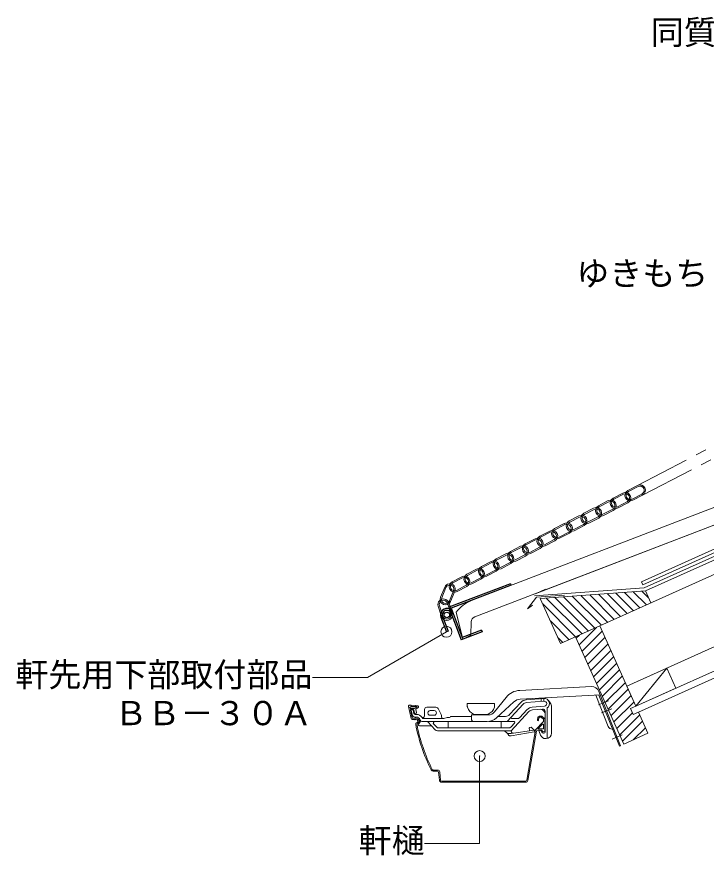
# Model space of a CAD drawing. Units: millimetres on the paper, with parts at other scales. Extents: x -322 to 210, y -148 to 176.
# Drawn here: x 28.1 to 90.8, y -28.4 to 47.8 of the extents above; entities that cross this region are included whole.
import ezdxf
from ezdxf.enums import TextEntityAlignment as Align

# ---------------------------------------------------------------- set-up
doc = ezdxf.new("R2010")
doc.units = ezdxf.units.MM
doc.header["$PDMODE"] = 32
doc.header["$PDSIZE"] = 1
doc.linetypes.add('CHAIN1', pattern=[8, 5, -1, 1, -1])
for name, color, linetype, lineweight in [('0-0', 7, 'Continuous', 18), ('0-2', 5, 'Continuous', 9), ('0-4', 5, 'Continuous', 9), ('0-7', 5, 'Continuous', 9), ('0-9', 2, 'Continuous', 25)]:
    doc.layers.add(name, color=color, linetype=linetype, lineweight=lineweight)
doc.styles.add('ＭＳ ゴシック', font='')
doc.styles.get('ＭＳ ゴシック').set_extended_font_data('MS Gothic')

msp = doc.modelspace()

# ---------------------------------------------------------------- linework, layer by layer
at = {"layer": '0-0'}
for p, q in [((73.855, -13.466), (80.371, -13.125)), ((83.028, -18.49), (81.058, -13.564)), ((71.553, -15.429), (72.617, -14.101)), ((73.905, -14.265), (81.186, -13.883)), ((74.447, -14.325), (76.041, -14.2)), ((74.447, -14.576), (76.061, -14.449)), ((75.792, -14.219), (75.792, -14.47)), ((76.041, -14.2), (76.041, -14.45)), ((80.764, -13.905), (81.896, -16.736)), ((81.004, -14.776), (81.933, -14.404)), ((82.917, -18.534), (81.059, -13.89)), ((63.832, -14.808), (63.971, -14.808)), ((63.867, -15.024), (63.876, -15.064)), ((63.916, -14.963), (64.493, -14.963)), ((63.925, -15.103), (64.274, -15.103)), ((63.971, -14.858), (63.971, -14.808)), ((63.971, -14.858), (64.317, -14.858)), ((63.972, -15.208), (64.177, -15.208)), ((64.016, -15.213), (64.114, -15.213)), ((64.299, -15.096), (64.498, -14.982)), ((64.327, -14.838), (64.317, -14.858)), ((64.327, -14.838), (64.337, -14.858)), ((64.337, -14.858), (64.417, -14.858)), ((64.403, -15.198), (64.468, -15.479)), ((64.427, -14.838), (64.417, -14.858)), ((64.427, -14.838), (64.437, -14.858)), ((64.427, -15.144), (64.591, -15.049)), ((64.437, -14.858), (64.517, -14.858)), ((64.527, -14.838), (64.517, -14.858)), ((64.527, -14.838), (64.537, -14.858)), ((65.203, -15.202), (65.203, -15.791)), ((65.4, -15.002), (66.212, -15.002)), ((66.482, -15.171), (66.723, -15.67)), ((69.076, -14.704), (69.087, -14.92)), ((69.125, -14.651), (71.52, -14.651)), ((71.559, -14.92), (71.57, -14.704)), ((71.746, -15.962), (73.331, -14.506)), ((72.713, -16.282), (74.152, -14.72)), ((72.936, -15.671), (73.955, -14.565)), ((73.848, -15.935), (74.503, -15.224)), ((74.996, -14.984), (76.096, -14.898)), ((75.016, -15.234), (75.938, -15.161)), ((76.353, -15.061), (76.353, -17.836)), ((76.753, -15.087), (76.753, -17.346)), ((81.301, -15.519), (82.23, -15.147)), ((63.924, -15.269), (64.084, -15.964)), ((64.058, -15.661), (63.968, -15.275)), ((64.133, -16.003), (64.448, -16.003)), ((64.162, -15.252), (64.235, -15.566)), ((64.226, -15.247), (64.289, -15.521)), ((64.453, -15.643), (64.333, -15.643)), ((64.349, -15.558), (64.431, -15.539)), ((64.35, -15.893), (64.453, -15.893)), ((66.07, -15.302), (65.718, -15.302)), ((66.07, -15.732), (65.729, -15.732)), ((66.753, -15.882), (66.753, -15.801)), ((66.947, -16.026), (67.253, -15.932)), ((67.453, -15.932), (67.253, -15.932)), ((69.472, -15.832), (67.553, -15.832)), ((69.472, -15.691), (71.007, -15.691)), ((69.472, -15.691), (69.472, -16.141)), ((69.779, -15.651), (69.863, -15.651)), ((69.863, -15.657), (70.783, -15.657)), ((69.923, -15.691), (69.863, -15.657)), ((70.783, -15.657), (70.723, -15.691)), ((70.782, -15.651), (70.869, -15.651)), ((72.568, -15.832), (71.888, -15.832)), ((73.086, -17.132), (74.687, -15.393)), ((75.459, -16.159), (75.506, -15.891)), ((75.562, -16.177), (75.602, -15.954)), ((75.605, -15.808), (75.829, -15.808)), ((75.651, -15.913), (75.807, -15.913)), ((75.842, -15.928), (76.001, -16.087)), ((75.901, -15.838), (76.091, -16.028)), ((75.953, -15.265), (76.066, -15.377)), ((76.153, -15.36), (76.153, -17.246)), ((64.086, -16.108), (64.15, -16.108)), ((64.15, -16.108), (64.16, -16.128)), ((64.17, -16.108), (64.16, -16.128)), ((64.17, -16.108), (64.25, -16.108)), ((64.25, -16.108), (64.26, -16.128)), ((64.27, -16.108), (64.26, -16.128)), ((64.27, -16.108), (64.35, -16.108)), ((64.35, -16.108), (64.36, -16.128)), ((64.37, -16.108), (64.36, -16.128)), ((64.37, -16.108), (64.448, -16.108)), ((64.445, -16.433), (64.523, -16.388)), ((64.562, -16.487), (64.575, -16.479)), ((64.75, -16.682), (65.83, -16.682)), ((64.941, -16.282), (69.57, -16.282)), ((66.903, -16.032), (65.14, -16.032)), ((65.498, -16.329), (66.165, -17.038)), ((66.035, -16.535), (66.273, -16.788)), ((67.353, -16.282), (67.353, -16.882)), ((69.622, -16.291), (70.901, -16.291)), ((71.053, -16.282), (73.301, -16.282)), ((72.179, -16.282), (72.179, -16.882)), ((73.065, -16.785), (73.374, -16.45)), ((73.171, -16.032), (73.627, -16.032)), ((75.342, -16.978), (75.957, -16.363)), ((75.499, -16.217), (75.504, -16.218)), ((75.513, -16.956), (75.931, -16.538)), ((76.016, -16.122), (76.016, -16.221)), ((76.016, -16.573), (76.016, -16.926)), ((76.121, -16.1), (76.121, -17.137)), ((66.383, -17.132), (73.086, -17.132)), ((66.491, -16.882), (72.845, -16.882)), ((72.849, -17.382), (73.086, -17.382)), ((75.156, -17.085), (73.084, -17.382)), ((73.086, -17.582), (75.18, -17.234)), ((74.494, -21.63), (75.3, -17.058)), ((74.598, -21.644), (75.389, -17.161)), ((74.751, -17.092), (74.723, -16.894)), ((74.889, -16.82), (74.765, -16.838)), ((74.932, -16.834), (75.198, -17.099)), ((75.221, -17.176), (75.21, -17.11)), ((75.487, -17.078), (75.78, -17.078)), ((75.52, -16.973), (75.969, -16.973)), ((75.741, -17.535), (75.611, -17.216)), ((75.79, -17.128), (75.874, -17.271)), ((75.85, -17.107), (75.95, -17.207)), ((76.003, -17.346), (76.053, -17.346)), ((82.248, -17.886), (83.177, -17.515)), ((72.915, -17.582), (73.086, -17.582)), ((76.204, -17.846), (76.253, -17.846)), ((82.935, -18.527), (83.028, -18.49)), ((65.991, -20.808), (66.379, -20.808)), ((65.994, -20.703), (66.383, -20.703)), ((66.478, -20.899), (66.551, -21.629)), ((66.582, -20.884), (66.656, -21.623)), ((66.75, -21.809), (74.401, -21.809)), ((66.756, -21.713), (74.396, -21.713)), ((66.969, -21.809), (74.169, -21.809)), ((67.069, -21.709), (74.069, -21.709))]:
    msp.add_line(p, q, dxfattribs=at)
for centre, radius, start, end in [((73.944, -15.164), 1.7, 93.00002, 141.31186), ((80.408, -13.824), 0.7, 21.8, 93.00002), ((73.954, -15.183), 0.92, 93.00002, 132.57457), ((74.506, -15.073), 0.75, 94.51386, 137.35319), ((76.078, -14.673), 0.475, 305.38025, 94.51404), ((76.078, -14.673), 0.225, 274.51407, 94.51404), ((75.753, -15.087), 1, 0, 47.65696), ((63.832, -14.908), 0.1, 89.99998, 190.81805), ((78.468, -12.112), 15, 190.81807, 195.15842), ((63.916, -15.013), 0.05, 89.99998, 193), ((63.925, -15.053), 0.05, 193.00001, 270.00003), ((63.972, -15.258), 0.05, 89.99998, 193), ((64.016, -15.263), 0.05, 89.99998, 193.0919), ((64.114, -15.263), 0.05, 13.09189, 89.99998), ((64.177, -15.258), 0.05, 13, 89.99998), ((64.274, -15.053), 0.05, 270.00003, 300), ((64.452, -15.187), 0.05, 120.00003, 193), ((64.493, -14.973), 0.01, 300, 90.00003), ((64.54, -14.961), 0.102, 300, 91.47394), ((65.403, -15.202), 0.2, 89.99998, 180.00002), ((66.212, -15.302), 0.3, 25.82733, 89.99998), ((69.125, -14.701), 0.05, 90.00004, 182.99995), ((69.386, -14.904), 0.3, 183.0005, 196.15207), ((70.059, -14.71), 1, 196.15158, 246.48018), ((70.587, -14.71), 1, 293.51975, 343.84836), ((71.52, -14.701), 0.05, 356.99997, 89.99982), ((71.259, -14.904), 0.3, 343.84787, 356.99942), ((74.483, -15.025), 0.45, 94.51397, 137.35324), ((75.055, -15.732), 0.75, 94.51397, 137.3533), ((75.055, -15.732), 0.5, 94.51397, 137.3533), ((75.741, -15.477), 0.3, 45, 94.51397), ((75.953, -15.36), 0.2, 0, 94.51397), ((64.35, -15.593), 0.3, 193.09192, 270.00003), ((64.133, -15.953), 0.05, 193.00001, 270.00003), ((64.333, -15.543), 0.1, 193.09192, 270.00003), ((64.338, -15.509), 0.05, 193.00001, 283.00006), ((64.419, -15.491), 0.05, 283.00006, 13.00003), ((64.448, -16.258), 0.255, 300, 90.00003), ((64.453, -16.243), 0.6, 30.93725, 89.99999), ((64.453, -16.243), 0.35, 311.1741, 90.00003), ((65.053, -15.793), 0.15, 216.86995, 0), ((65.053, -15.791), 0.15, 217.60307, 0), ((65.14, -15.832), 0.2, 210.9373, 270.00003), ((65.718, -15.517), 0.215, 89.99998, 270), ((66.07, -15.517), 0.215, 270.00003, 90.00003), ((66.453, -15.801), 0.3, 0, 25.82735), ((66.903, -15.882), 0.15, 180.00003, 286.97403), ((67.453, -15.832), 0.1, 270.00003, 0), ((69.779, -15.351), 0.3, 246.48007, 269.99985), ((70.866, -15.351), 0.3, 270.00006, 293.51987), ((70.901, -15.041), 1.25, 270.00003, 312.57461), ((71.007, -14.991), 0.7, 270.00003, 321.31189), ((72.568, -15.332), 0.5, 270.00003, 317.35333), ((73.171, -15.932), 0.1, 137.35303, 270.0004), ((73.627, -15.732), 0.3, 270.00034, 317.35352), ((75.605, -15.908), 0.1, 89.99998, 170.00001), ((75.651, -15.963), 0.05, 89.99998, 170.00001), ((75.807, -15.963), 0.05, 45, 89.99998), ((75.829, -15.911), 0.102, 45, 89.99998), ((75.853, -15.589), 0.3, 0, 45), ((64.086, -16.008), 0.1, 195.15842, 270.00003), ((64.495, -16.519), 0.1, 120.00003, 190.39426), ((79.202, -13.822), 15.053, 190.39427, 207.1902), ((64.448, -16.258), 0.15, 300, 90.00003), ((64.612, -16.573), 0.1, 120.00003, 190.67976), ((79.202, -13.822), 14.947, 190.67978, 207.17845), ((64.75, -16.582), 0.1, 131.17406, 270), ((64.941, -16.132), 0.15, 192.85938, 270.00003), ((65.389, -16.432), 0.15, 43.2643, 89.99998), ((66.144, -16.432), 0.15, 89.99998, 223.2643), ((69.622, -16.141), 0.15, 180.00003, 270.00003), ((73.301, -16.382), 0.1, 317.35333, 90.00003), ((75.508, -16.167), 0.05, 170.00001, 260), ((75.513, -16.168), 0.05, 260.00003, 350.00006), ((75.966, -16.573), 0.05, 0, 135), ((75.816, -16.221), 0.2, 315.00003, 0), ((75.966, -16.122), 0.05, 0, 45), ((76.019, -16.1), 0.102, 0, 45), ((82.267, -16.587), 0.4, 201.80009, 268.22165), ((66.383, -16.832), 0.3, 223.26431, 270.00003), ((66.491, -16.582), 0.3, 223.26431, 270.00003), ((72.006, -18.057), 1, 29.99938, 67.66685), ((72.849, -17.432), 0.05, 89.99998, 216.52896), ((72.845, -16.582), 0.3, 270.00031, 317.35352), ((73.248, -17.195), 0.162, 137.3533, 278.16415), ((74.702, -17.099), 0.05, 278.16418, 8.16415), ((74.773, -16.887), 0.05, 98.16413, 188.16412), ((74.896, -16.87), 0.05, 45.18168, 98.16413), ((75.163, -17.134), 0.05, 10.38871, 98.16413), ((75.171, -17.185), 0.05, 279.43726, 9.49582), ((75.448, -17.084), 0.15, 135, 170.00001), ((75.487, -17.178), 0.1, 89.99998, 170.00001), ((75.52, -16.963), 0.01, 135, 270), ((75.703, -17.178), 0.1, 30.34142, 202.25223), ((75.78, -17.178), 0.1, 45, 89.99998), ((76.003, -17.196), 0.15, 210.34126, 270.00003), ((76.021, -17.137), 0.1, 225, 0), ((75.969, -16.926), 0.0475, 270.00006, 0), ((76.053, -17.246), 0.1, 270.00003, 0), ((76.253, -17.346), 0.5, 270.00003, 0), ((82.252, -17.087), 0.1, 21.8, 88.22162), ((72.915, -17.532), 0.05, 209.99944, 270.00003), ((76.204, -17.346), 0.5, 202.2523, 270.00003), ((65.991, -20.608), 0.2, 207.1902, 270.00003), ((65.994, -20.603), 0.1, 207.17845, 270.00003), ((66.379, -20.908), 0.1, 5.71084, 89.99998), ((66.383, -20.903), 0.2, 5.71084, 89.99998), ((66.75, -21.609), 0.2, 185.71085, 270), ((66.756, -21.613), 0.1, 185.71085, 270), ((74.396, -21.613), 0.1, 270, 350), ((74.401, -21.609), 0.2, 270, 350)]:
    msp.add_arc(centre, radius, start, end, dxfattribs=at)
at = {"layer": '0-2'}
for p, q in [((84.913, -3.602), (192, 44.587)), ((85.036, -3.876), (192, 44.258)), ((85.159, -4.149), (192, 43.929)), ((85.282, -4.423), (192, 43.6)), ((81.124, -7.61), (192, 42.285)), ((83.586, -13.081), (192, 35.705)), ((84.406, -14.905), (192, 33.512)), ((84.653, -15.452), (192, 32.854)), ((69.48, -5.288), (98.422, 5.82)), ((69.761, -6.787), (100.64, 5.065)), ((75.487, -4.589), (99.8, 4.742)), ((84.913, -3.602), (85.036, -3.876)), ((85.159, -4.149), (75.187, -4.862)), ((75.289, -4.679), (76.192, -4.272)), ((75.72, -5.107), (85.282, -4.423)), ((83.381, -4.559), (84.785, -5.962)), ((84.173, -4.502), (85.37, -5.699)), ((84.965, -4.445), (85.56, -5.04)), ((85.774, -5.517), (85.282, -4.423)), ((76.254, -5.068), (79.518, -8.332)), ((77.046, -5.012), (80.103, -8.069)), ((77.838, -4.955), (80.688, -7.806)), ((78.63, -4.899), (81.274, -7.542)), ((79.422, -4.842), (81.859, -7.279)), ((80.214, -4.785), (82.444, -7.016)), ((81.005, -4.729), (83.029, -6.752)), ((81.797, -4.672), (83.614, -6.489)), ((82.589, -4.615), (84.2, -6.226)), ((75.947, -5.61), (78.933, -8.596)), ((68.688, -8.805), (68.076, -6.363)), ((69.44, -7.24), (69.407, -8.447)), ((76.641, -7.152), (78.348, -8.859)), ((81.124, -7.61), (84.406, -14.905)), ((79.258, -9.313), (80.829, -7.742)), ((79.522, -9.898), (81.337, -8.083)), ((68.688, -8.805), (69.407, -8.447)), ((77.335, -8.695), (77.762, -9.122)), ((78.935, -8.595), (83.326, -18.352)), ((78.995, -8.728), (79.286, -8.437)), ((79.785, -10.484), (81.6, -8.669)), ((80.048, -11.069), (81.863, -9.254)), ((80.312, -11.654), (82.127, -9.839)), ((80.575, -12.239), (82.39, -10.424)), ((80.838, -12.824), (82.653, -11.009)), ((81.102, -13.41), (82.917, -11.595)), ((81.365, -13.995), (83.18, -12.18)), ((87.233, -11.44), (84.406, -14.905)), ((81.628, -14.58), (83.443, -12.765)), ((81.892, -15.165), (83.707, -13.35)), ((82.155, -15.75), (83.97, -13.935)), ((82.418, -16.336), (84.233, -14.521)), ((82.682, -16.921), (84.098, -15.504)), ((82.945, -17.506), (84.76, -15.691)), ((84.653, -15.452), (84.172, -15.669)), ((84.653, -15.452), (85.514, -17.367)), ((83.208, -18.091), (85.023, -16.276)), ((85.514, -17.367), (83.326, -18.352)), ((84.18, -17.968), (85.287, -16.861))]:
    msp.add_line(p, q, dxfattribs=at)
for points in [[(77.913, -4.822), (75.371, -5.004), (74.549, -6.052), (75.019, -5.726)], [(81.124, -7.61), (77.567, -9.21), (75.72, -5.107)], [(84.406, -14.905), (83.926, -15.121), (84.172, -15.669)]]:
    msp.add_lwpolyline(points, dxfattribs=at)
msp.add_lwpolyline([(84.406, -14.905), (83.586, -13.081), (87.233, -11.44), (88.054, -13.264)], close=True, dxfattribs=at)
for centre, radius, start, end in [((70.524, -8.106), 3.005, 110.31316, 144.53143), ((69.94, -7.254), 0.5, 110.99719, 178.43196)]:
    msp.add_arc(centre, radius, start, end, dxfattribs=at)
at = {"layer": '0-4'}
for points in [[(67.19, -8.138), (59.999, -12.289), (54.999, -12.289)], [(70.208, -19.435), (70.208, -27.369), (65.208, -27.369)]]:
    msp.add_lwpolyline(points, dxfattribs=at)
for p in [(67.19, -8.138), (70.208, -19.435)]:
    msp.add_point(p, dxfattribs=at)
at = {"layer": '0-7', "linetype": 'CHAIN1'}
for p, q in [((84.563, 5.168), (122.344, 24.798)), ((85.024, 4.281), (122.805, 23.911))]:
    msp.add_line(p, q, dxfattribs=at)
at = {"layer": '0-7'}
for p, q in [((83.676, 4.707), (84.563, 5.168)), ((83.731, 4.601), (84.619, 5.062)), ((82.345, 4.016), (83.232, 4.477)), ((82.4, 3.909), (83.288, 4.37)), ((84.082, 3.926), (84.969, 4.387)), ((85.024, 4.281), (84.137, 3.82)), ((79.683, 2.632), (80.57, 3.093)), ((81.014, 3.324), (81.901, 3.785)), ((81.069, 3.217), (81.957, 3.679)), ((82.751, 3.235), (83.638, 3.696)), ((83.693, 3.589), (82.806, 3.128)), ((78.352, 1.941), (79.239, 2.402)), ((78.407, 1.834), (79.295, 2.295)), ((79.738, 2.526), (80.626, 2.987)), ((80.089, 1.851), (80.976, 2.313)), ((81.42, 2.543), (82.307, 3.004)), ((82.362, 2.898), (81.475, 2.437)), ((77.021, 1.249), (77.908, 1.71)), ((77.076, 1.143), (77.963, 1.604)), ((78.758, 1.16), (79.645, 1.621)), ((81.031, 2.206), (80.144, 1.745)), ((75.69, 0.558), (76.577, 1.019)), ((75.745, 0.451), (76.632, 0.912)), ((77.427, 0.468), (78.314, 0.929)), ((78.369, 0.823), (77.482, 0.362)), ((79.7, 1.514), (78.813, 1.053)), ((74.359, -0.134), (75.246, 0.327)), ((74.414, -0.241), (75.301, 0.221)), ((76.095, -0.223), (76.983, 0.238)), ((77.038, 0.131), (76.151, -0.33)), ((73.028, -0.826), (73.915, -0.365)), ((73.083, -0.932), (73.97, -0.471)), ((74.764, -0.915), (75.652, -0.454)), ((75.707, -0.56), (74.82, -1.021)), ((71.697, -1.517), (72.584, -1.056)), ((71.752, -1.624), (72.639, -1.163)), ((73.433, -1.607), (74.321, -1.145)), ((74.376, -1.252), (73.489, -1.713)), ((70.366, -2.209), (71.253, -1.748)), ((70.421, -2.315), (71.308, -1.854)), ((72.102, -2.298), (72.99, -1.837)), ((73.045, -1.944), (72.158, -2.405)), ((69.034, -2.9), (69.922, -2.439)), ((69.09, -3.007), (69.977, -2.546)), ((70.771, -2.99), (71.659, -2.529)), ((71.714, -2.635), (70.827, -3.096)), ((67.703, -3.592), (68.591, -3.131)), ((67.759, -3.699), (68.646, -3.237)), ((69.44, -3.681), (70.328, -3.22)), ((70.383, -3.327), (69.496, -3.788)), ((66.646, -4.999), (67.028, -4.075)), ((66.757, -5.045), (67.139, -4.121)), ((67.459, -5.336), (67.841, -4.412)), ((67.952, -4.457), (67.57, -5.381)), ((68.109, -4.373), (68.997, -3.912)), ((69.052, -4.018), (68.164, -4.479)), ((66.746, -6.757), (66.441, -5.805)), ((66.86, -6.721), (66.555, -5.768)), ((67.584, -6.489), (67.279, -5.536)), ((67.393, -5.5), (67.698, -6.452))]:
    msp.add_line(p, q, dxfattribs=at)
for centre, radius, start, end in [((83.907, 4.263), 0.5, 117.4559, 297.4559), ((83.907, 4.263), 0.38, 117.4559, 297.4559), ((84.794, 4.725), 0.5, 297.4559, 117.4559), ((84.794, 4.725), 0.38, 297.4559, 117.4559), ((82.132, 3.341), 0.5, 297.4559, 117.4559), ((82.575, 3.572), 0.5, 117.4559, 297.4559), ((82.575, 3.572), 0.38, 117.4559, 297.4559), ((83.463, 4.033), 0.5, 297.4559, 117.4559), ((83.463, 4.033), 0.38, 297.4559, 117.4559), ((80.801, 2.65), 0.5, 297.4559, 117.4559), ((81.244, 2.88), 0.5, 117.4559, 297.4559), ((81.244, 2.88), 0.38, 117.4559, 297.4559), ((82.132, 3.341), 0.38, 297.4559, 117.4559), ((79.47, 1.958), 0.5, 297.4559, 117.4559), ((79.47, 1.958), 0.38, 297.4559, 117.4559), ((79.913, 2.189), 0.5, 117.4559, 297.4559), ((79.913, 2.189), 0.38, 117.4559, 297.4559), ((80.801, 2.65), 0.38, 297.4559, 117.4559), ((78.139, 1.267), 0.5, 297.4559, 117.4559), ((78.139, 1.267), 0.38, 297.4559, 117.4559), ((78.582, 1.497), 0.5, 117.4559, 297.4559), ((78.582, 1.497), 0.38, 117.4559, 297.4559), ((76.808, 0.575), 0.5, 297.4559, 117.4559), ((76.808, 0.575), 0.38, 297.4559, 117.4559), ((77.251, 0.805), 0.5, 117.4559, 297.4559), ((77.251, 0.805), 0.38, 117.4559, 297.4559), ((75.477, -0.117), 0.5, 297.4559, 117.4559), ((75.477, -0.117), 0.38, 297.4559, 117.4559), ((75.92, 0.114), 0.5, 117.4559, 297.4559), ((75.92, 0.114), 0.38, 117.4559, 297.4559), ((74.146, -0.808), 0.5, 297.4559, 117.4559), ((74.146, -0.808), 0.38, 297.4559, 117.4559), ((74.589, -0.578), 0.5, 117.4559, 297.4559), ((74.589, -0.578), 0.38, 117.4559, 297.4559), ((71.927, -1.961), 0.5, 117.4559, 297.4559), ((72.814, -1.5), 0.5, 297.4559, 117.4559), ((72.814, -1.5), 0.38, 297.4559, 117.4559), ((73.258, -1.269), 0.5, 117.4559, 297.4559), ((73.258, -1.269), 0.38, 117.4559, 297.4559), ((70.596, -2.653), 0.5, 117.4559, 297.4559), ((71.483, -2.191), 0.5, 297.4559, 117.4559), ((71.483, -2.191), 0.38, 297.4559, 117.4559), ((71.927, -1.961), 0.38, 117.4559, 297.4559), ((69.265, -3.344), 0.5, 117.4559, 297.4559), ((69.265, -3.344), 0.38, 117.4559, 297.4559), ((70.152, -2.883), 0.5, 297.4559, 117.4559), ((70.152, -2.883), 0.38, 297.4559, 117.4559), ((70.596, -2.653), 0.38, 117.4559, 297.4559), ((67.49, -4.266), 0.5, 337.52551, 157.52551), ((67.934, -4.036), 0.5, 117.4559, 297.4559), ((67.934, -4.036), 0.38, 117.4559, 297.4559), ((68.821, -3.575), 0.5, 297.4559, 117.4559), ((68.821, -3.575), 0.38, 297.4559, 117.4559), ((67.49, -4.266), 0.38, 337.52551, 157.52551), ((66.917, -5.652), 0.5, 17.77896, 197.77896), ((66.917, -5.652), 0.38, 17.77896, 197.77896), ((67.108, -5.19), 0.5, 157.52551, 337.52551), ((67.108, -5.19), 0.38, 157.52551, 337.52551), ((67.222, -6.605), 0.5, 197.77896, 17.77896), ((67.222, -6.605), 0.38, 197.77896, 17.77896)]:
    msp.add_arc(centre, radius, start, end, dxfattribs=at)
at = {"layer": '0-9'}
for p, q in [((73.008, -3.763), (67.406, -5.913)), ((73.008, -3.763), (73.065, -3.912)), ((73.065, -3.912), (67.613, -6.005)), ((67.406, -5.913), (68.539, -8.863)), ((67.613, -6.005), (68.631, -8.656)), ((66.681, -6.812), (67.19, -8.138)), ((66.83, -6.755), (67.339, -8.081)), ((67.339, -8.081), (67.19, -8.138)), ((70.424, -8.139), (68.539, -8.863)), ((70.367, -7.99), (68.631, -8.656)), ((70.367, -7.99), (70.424, -8.139))]:
    msp.add_line(p, q, dxfattribs=at)
msp.add_circle((67.222, -6.605), 0.25, dxfattribs=at)
for radius, start in [(0.58, 64.59999), (0.42, 20.99717)]:
    msp.add_arc((67.222, -6.605), radius, start, 200.99717, dxfattribs=at)

# ---------------------------------------------------------------- texts
at = {"layer": '0-4', "color": 7, "style": 'ＭＳ ゴシック'}
for s, p in [('同質雪止め瓦取付用上部取付部品Ａ－１', (85.772, 44.597)), ('ゆきもちくん', (78.999, 22.685)), ('軒先用下部取付部品', (27.999, -13.789)), ('ＢＢ－３０Ａ', (36.999, -17.289)), ('軒樋', (59.208, -28.869))]:
    msp.add_text(s, height=2.199, dxfattribs=at).set_placement(p, align=Align.BOTTOM_LEFT)

doc.saveas('drawing.dxf')
